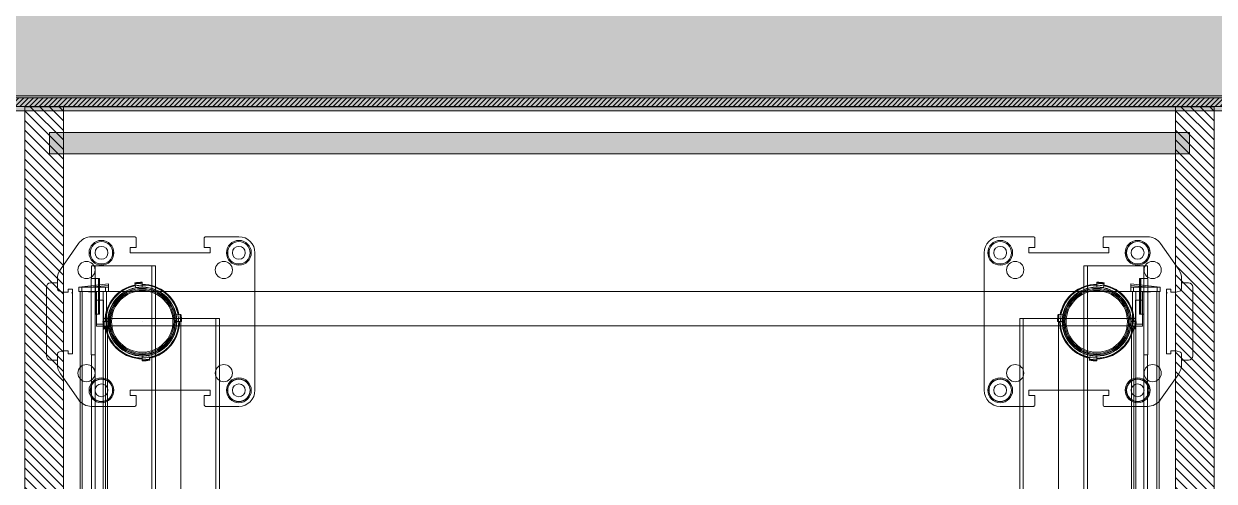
# Model space of a CAD drawing. Header units: millimetres. Extents: x -853320 to 19484, y -510814 to 9708.
# Drawn here: x 9139 to 9693, y 7704 to 7917 of the extents above; entities that cross this region are included whole.
import ezdxf

# ---------------------------------------------------------------- set-up
doc = ezdxf.new("R2010")
doc.units = ezdxf.units.MM
for name, pattern in [('CONTINUA', [0]), ('NASCOSTA', [9.525, 6.35, -3.175]), ('TRATTEGGIATA2', [9.525, 6.35, -3.175])]:
    doc.linetypes.add(name, pattern=pattern)
for name, color, linetype, lineweight in [('F_ARREDI', 7, 'Continuous', 5), ('F_Guide', 1, 'Continuous', 9), ('F_INFISSI', 4, 'Continuous', 5), ('F_MINERAL WALL', 6, 'Continuous', 5), ('F_MULTI laminato CERA', 124, 'Continuous', 5), ('F_MULTI laminato OPACO', 1, 'Continuous', 5), ('F_retino', 252, 'CONTINUA', 5), ('F_RIV.to PARETI e SOFFITTO_slider', 7, 'Continuous', 5), ('F_Spondine', 9, 'Continuous', 9), ('Piedini', 7, 'Continuous', 9)]:
    doc.layers.add(name, color=color, linetype=linetype, lineweight=lineweight)
doc.layers.add('F_PARETI_slider', color=1, linetype='Continuous', lineweight=5, true_color=0xff0000)

# ---------------------------------------------------------------- blocks, each defined once
blk = doc.blocks.new('INFISSO L.2200 MM_pianta')
at = {"layer": 'F_INFISSI'}
h = blk.add_hatch(color=9, dxfattribs=at)
h.dxf.hatch_style = 1
h.paths.add_polyline_path([(22588.66, 8745.65), (24782.66, 8745.65), (24782.66, 8807.65), (22588.66, 8807.65)])
for points in [[(22588.66, 8745.65), (24782.66, 8745.65), (24782.66, 8807.65), (22588.66, 8807.65)], [(24782.66, 8747.65), (24782.66, 8745.65), (22588.66, 8745.65), (22588.66, 8747.65)]]:
    blk.add_lwpolyline(points, close=True, dxfattribs=at)
blk = doc.blocks.new('SLIDER grande_lato cucina_pianta_rev.01')
at = {"color": 8, "linetype": 'TRATTEGGIATA2', "lineweight": 9, "ltscale": 0.15}
blk.add_line((268814.48, -68598.85), (271008.48, -68598.85), dxfattribs=at)
at = {"color": 1}
blk.add_lwpolyline([(267501.98, -68598.85), (276585.98, -68598.85), (276585.98, -69793.85), (267501.98, -69793.85)], close=True, dxfattribs=at)
at = {"layer": 'F_INFISSI'}
blk.add_blockref('INFISSO L.2200 MM_pianta', (246225.82, -77351.5), dxfattribs=at)
blk = doc.blocks.new('RIV.to_pareti e soffitto_grande_lato cucina_rev.01_pianta')
at = {"layer": 'F_MINERAL WALL', "transparency": 33554508}
h = blk.add_hatch(dxfattribs=at)
h.set_pattern_fill('ANSI31', color=256, scale=0.5)
h.set_pattern_definition([(45, (0, -10), (-1.122532015, 1.122532015), [])])
h.paths.add_polyline_path([(24497.12, 22971.66), (20597.12, 22971.66), (20597.12, 22975.66), (24497.12, 22975.66)])
blk.add_lwpolyline([(24497.12, 22971.66), (20597.12, 22971.66), (20597.12, 22975.66), (24497.12, 22975.66)], close=True, dxfattribs=at)
at = {"layer": 'F_MULTI laminato OPACO', "color": 3, "linetype": 'NASCOSTA'}
blk.add_lwpolyline([(29676.12, 21800.66), (20592.12, 21800.66), (20592.12, 22976.66), (29676.12, 22976.66)], close=True, dxfattribs=at)
blk = doc.blocks.new('BASE CAS.ra_posate_L.403_pianta')
at = {"layer": 'F_retino'}
h = blk.add_hatch(dxfattribs=at)
h.set_pattern_fill('ANSI31', color=256, angle=-90)
h.set_pattern_definition([(315, (278551.225, 3243.2445), (2.24506403, 2.24506403), [])])
h.paths.add_polyline_path([(293343.45, 11077.27), (293325.45, 11077.27), (293325.45, 10497.27), (293343.45, 10497.27)])
h = blk.add_hatch(dxfattribs=at)
h.set_pattern_fill('ANSI31', color=256, angle=-90)
h.set_pattern_definition([(315, (279087.225, 3243.2445), (2.24506403, 2.24506403), [])])
h.paths.add_polyline_path([(293879.45, 11077.27), (293861.45, 11077.27), (293861.45, 10497.27), (293879.45, 10497.27)])
at = {"layer": 'F_retino', "ltscale": 5, "transparency": 33554508}
h = blk.add_hatch(color=256, dxfattribs=at)
h.dxf.hatch_style = 1
h.paths.add_polyline_path([(293867.95, 11065.27), (293336.95, 11065.27), (293336.95, 11055.27), (293867.95, 11055.27)])
at = {"layer": 'F_Guide', "color": 1}
for p, q in [((293356.53, 11003.27), (293358.23, 11003.27)), ((293356.53, 10997.27), (293356.53, 11003.27)), ((293358.23, 11003.27), (293384.53, 11003.27)), ((293358.23, 10997.27), (293358.23, 11003.27)), ((293384.53, 11003.27), (293386.23, 11003.27)), ((293384.53, 10529.34), (293384.53, 11003.27)), ((293386.23, 10529.34), (293386.23, 11003.27)), ((293818.67, 11003.27), (293848.37, 11003.27)), ((293818.67, 10529.34), (293818.67, 11003.27)), ((293820.37, 10529.34), (293820.37, 11003.27)), ((293846.67, 10997.27), (293846.67, 11003.27)), ((293848.37, 10997.27), (293848.37, 11003.27)), ((293356.35, 10997.27), (293358.15, 10997.27)), ((293356.35, 10961.77), (293356.35, 10997.27)), ((293358.15, 10997.27), (293358.27, 10997.27)), ((293358.15, 10961.77), (293358.15, 10997.27)), ((293358.27, 10997.27), (293359.68, 10997.27)), ((293358.27, 10980.77), (293358.27, 10997.27)), ((293359.68, 10997.27), (293360.15, 10997.27)), ((293359.68, 10980.77), (293359.68, 10997.27)), ((293360.15, 10997.27), (293360.2, 10997.27)), ((293360.15, 10980.77), (293360.15, 10997.27)), ((293360.2, 10980.77), (293360.2, 10997.27)), ((293844.69, 10997.27), (293848.54, 10997.27)), ((293844.69, 10980.77), (293844.69, 10997.27)), ((293844.74, 10980.77), (293844.74, 10997.27)), ((293845.21, 10980.77), (293845.21, 10997.27)), ((293846.63, 10980.77), (293846.63, 10997.27)), ((293846.74, 10961.77), (293846.74, 10997.27)), ((293848.54, 10961.77), (293848.54, 10997.27)), ((293358.15, 10980.77), (293358.27, 10980.77)), ((293358.23, 10522.87), (293358.23, 10980.77)), ((293358.27, 10980.77), (293359.68, 10980.77)), ((293359.68, 10980.77), (293360.15, 10980.77)), ((293360.15, 10980.77), (293360.2, 10980.77)), ((293844.69, 10980.77), (293846.74, 10980.77)), ((293846.67, 10522.87), (293846.67, 10980.77)), ((293356.35, 10961.77), (293358.15, 10961.77)), ((293356.53, 10522.87), (293356.53, 10961.77)), ((293846.74, 10961.77), (293848.54, 10961.77)), ((293848.37, 10522.87), (293848.37, 10961.77))]:
    blk.add_line(p, q, dxfattribs=at)
at = {"layer": 'F_MULTI laminato CERA'}
for points in [[(293325.45, 11077.27), (293343.45, 11077.27), (293343.45, 10497.27), (293325.45, 10497.27)], [(293343.45, 11077.27), (293861.45, 11077.27), (293861.45, 10497.27), (293343.45, 10497.27)], [(293861.45, 11077.27), (293879.45, 11077.27), (293879.45, 10497.27), (293861.45, 10497.27)], [(293867.95, 11065.27), (293336.95, 11065.27), (293336.95, 11055.27), (293867.95, 11055.27)], [(293361.95, 10991.27), (293842.95, 10991.27), (293842.95, 10497.27), (293361.95, 10497.27)], [(293841.45, 10975.27), (293363.45, 10975.27), (293363.45, 10991.27), (293841.45, 10991.27)]]:
    blk.add_lwpolyline(points, close=True, dxfattribs=at)
at = {"layer": 'F_Spondine'}
for p, q in [((293350.65, 10993.35), (293364.35, 10994.79)), ((293350.65, 10991.27), (293350.65, 10993.35)), ((293350.65, 10993.27), (293364.35, 10993.27)), ((293350.65, 10991.27), (293364.35, 10991.27)), ((293351.15, 10501.27), (293351.15, 10991.27)), ((293351.95, 10991.27), (293351.95, 10993.27)), ((293352.15, 10501.27), (293352.15, 10991.27)), ((293355.05, 10991.07), (293355.05, 10991.27)), ((293355.05, 10991.07), (293355.05, 10991.27)), ((293355.05, 10991.07), (293358.85, 10991.07)), ((293355.42, 10993.27), (293364.35, 10994.12)), ((293358.65, 10991.07), (293358.65, 10991.27)), ((293358.85, 10975.07), (293358.85, 10991.07)), ((293363.05, 10991.27), (293363.05, 10993.27)), ((293364.35, 10994.12), (293364.35, 10994.79)), ((293364.35, 10993.27), (293364.35, 10994.12)), ((293364.35, 10991.27), (293364.35, 10993.27)), ((293854.25, 10993.35), (293840.55, 10994.79)), ((293840.55, 10994.12), (293840.55, 10994.79)), ((293849.48, 10993.27), (293840.55, 10994.12)), ((293840.55, 10993.27), (293840.55, 10994.12)), ((293840.55, 10993.27), (293841.85, 10993.27)), ((293840.55, 10991.27), (293840.55, 10993.27)), ((293840.55, 10991.27), (293840.55, 10992.27)), ((293840.55, 10991.27), (293846.25, 10991.27)), ((293840.55, 10991.27), (293841.85, 10991.27)), ((293841.85, 10993.27), (293852.95, 10993.27)), ((293841.85, 10991.27), (293841.85, 10993.27)), ((293841.85, 10991.27), (293852.95, 10991.27)), ((293846.05, 10991.07), (293849.85, 10991.07)), ((293846.05, 10975.07), (293846.05, 10991.07)), ((293846.25, 10991.27), (293847.05, 10991.27)), ((293846.25, 10991.07), (293846.25, 10991.27)), ((293849.85, 10991.27), (293852.75, 10991.27)), ((293849.85, 10991.07), (293849.85, 10991.27)), ((293849.85, 10991.07), (293849.85, 10991.27)), ((293852.75, 10991.27), (293853.75, 10991.27)), ((293852.75, 10501.27), (293852.75, 10991.27)), ((293852.95, 10993.27), (293854.25, 10993.27)), ((293852.95, 10991.27), (293852.95, 10993.27)), ((293852.95, 10991.27), (293854.25, 10991.27)), ((293853.75, 10501.27), (293853.75, 10991.27)), ((293854.25, 10991.27), (293854.25, 10993.35)), ((293358.85, 10987.27), (293362.13, 10987.27)), ((293362.13, 10976.07), (293362.13, 10987.27)), ((293842.77, 10987.27), (293846.05, 10987.27)), ((293842.77, 10987.27), (293842.77, 10987.27)), ((293842.77, 10976.07), (293842.77, 10987.27)), ((293358.85, 10976.07), (293362.13, 10976.07)), ((293358.85, 10975.07), (293363.95, 10975.07)), ((293362.13, 10978.67), (293416.05, 10978.67)), ((293362.95, 10501.27), (293362.95, 10975.07)), ((293363.95, 10501.27), (293363.95, 10975.07)), ((293398.05, 10502.17), (293398.05, 10978.67)), ((293414.42, 10502.17), (293414.42, 10978.67)), ((293416.05, 10502.17), (293416.05, 10978.67)), ((293788.85, 10978.67), (293790.47, 10978.67)), ((293788.85, 10502.17), (293788.85, 10978.67)), ((293790.47, 10978.67), (293806.85, 10978.67)), ((293790.47, 10502.17), (293790.47, 10978.67)), ((293806.85, 10978.67), (293842.77, 10978.67)), ((293806.85, 10502.17), (293806.85, 10978.67)), ((293840.95, 10975.07), (293841.95, 10975.07)), ((293840.95, 10501.27), (293840.95, 10975.07)), ((293841.95, 10975.07), (293846.05, 10975.07)), ((293841.95, 10501.27), (293841.95, 10975.07)), ((293842.77, 10976.07), (293846.05, 10976.07)), ((293842.77, 10976.07), (293846.05, 10976.07))]:
    blk.add_line(p, q, dxfattribs=at)
at = {"layer": 'Piedini'}
for p, q in [((293350.39, 11013.57), (293341.99, 11001.57)), ((293356.53, 11016.77), (293376.63, 11016.77)), ((293377.23, 11016.17), (293377.23, 11011.77)), ((293409.03, 11016.17), (293409.03, 11011.77)), ((293409.63, 11016.77), (293425.13, 11016.77)), ((293795.27, 11016.77), (293779.77, 11016.77)), ((293795.87, 11016.17), (293795.87, 11011.77)), ((293827.67, 11016.17), (293827.67, 11011.77)), ((293848.36, 11016.77), (293828.26, 11016.77)), ((293854.51, 11013.57), (293862.91, 11001.57)), ((293374.46, 11011.77), (293377.23, 11011.77)), ((293374.46, 11011.77), (293374.46, 11009.27)), ((293374.46, 11009.27), (293411.8, 11009.27)), ((293374.48, 11011.77), (293374.48, 11009.27)), ((293409.03, 11011.77), (293411.8, 11011.77)), ((293411.78, 11011.77), (293411.78, 11009.27)), ((293411.8, 11011.77), (293411.8, 11009.27)), ((293432.63, 11009.27), (293432.63, 10945.27)), ((293772.27, 11009.27), (293772.27, 10945.27)), ((293795.87, 11011.77), (293793.1, 11011.77)), ((293793.1, 11011.77), (293793.1, 11009.27)), ((293830.43, 11009.27), (293793.1, 11009.27)), ((293793.11, 11011.77), (293793.11, 11009.27)), ((293830.43, 11011.77), (293827.67, 11011.77)), ((293830.42, 11011.77), (293830.42, 11009.27)), ((293830.43, 11011.77), (293830.43, 11009.27)), ((293340.63, 10997.27), (293340.63, 10995.27)), ((293864.27, 10997.27), (293864.27, 10995.27)), ((293335.45, 10993.27), (293335.45, 10961.26)), ((293337.45, 10995.27), (293340.65, 10995.27)), ((293340.65, 10995.27), (293340.65, 10992.34)), ((293341.18, 10991.59), (293343.13, 10990.88)), ((293343.13, 10990.88), (293345.62, 10990.88)), ((293345.62, 10992.28), (293347.64, 10992.28)), ((293345.62, 10992.28), (293345.62, 10990.88)), ((293347.24, 10990.57), (293347.34, 10990.57)), ((293347.64, 10992.28), (293347.64, 10962.25)), ((293376.64, 10995.23), (293376.82, 10994.31)), ((293376.82, 10994.31), (293376.87, 10994.02)), ((293376.87, 10994.02), (293376.89, 10993.94)), ((293376.89, 10993.94), (293377.06, 10993.07)), ((293380.13, 10995.56), (293380.13, 10994.33)), ((293380.13, 10994.33), (293380.13, 10994.26)), ((293380.13, 10994.26), (293380.13, 10993.36)), ((293824.76, 10995.56), (293824.76, 10994.33)), ((293824.76, 10994.33), (293824.76, 10994.26)), ((293824.76, 10994.26), (293824.76, 10993.36)), ((293828.01, 10993.94), (293827.84, 10993.07)), ((293828.02, 10994.02), (293828.01, 10993.94)), ((293828.08, 10994.31), (293828.02, 10994.02)), ((293828.26, 10995.23), (293828.08, 10994.31)), ((293859.28, 10992.28), (293857.25, 10992.28)), ((293857.25, 10992.28), (293857.25, 10962.25)), ((293857.66, 10990.57), (293857.56, 10990.57)), ((293859.28, 10992.28), (293859.28, 10990.88)), ((293861.76, 10990.88), (293859.28, 10990.88)), ((293863.71, 10991.59), (293861.76, 10990.88)), ((293867.45, 10995.27), (293864.24, 10995.27)), ((293864.24, 10995.27), (293864.24, 10992.34)), ((293869.45, 10993.27), (293869.45, 10961.26)), ((293396.88, 10980.52), (293395.93, 10980.34)), ((293397.17, 10980.58), (293396.88, 10980.52)), ((293807.73, 10980.58), (293808.02, 10980.52)), ((293808.02, 10980.52), (293808.97, 10980.34)), ((293361.83, 10977.27), (293362.77, 10977.27)), ((293363.09, 10973.95), (293362.17, 10973.78)), ((293362.77, 10977.27), (293363.07, 10977.27)), ((293363.07, 10977.27), (293363.14, 10977.27)), ((293363.38, 10974.01), (293363.09, 10973.95)), ((293363.14, 10977.27), (293364.04, 10977.27)), ((293363.45, 10974.03), (293363.38, 10974.01)), ((293364.33, 10974.2), (293363.45, 10974.03)), ((293380.13, 10977.27), (293380.13, 10977.27)), ((293380.13, 10977.27), (293380.13, 10977.27)), ((293380.13, 10977.27), (293380.13, 10977.27)), ((293380.13, 10977.27), (293380.13, 10977.27)), ((293396.22, 10977.27), (293398.43, 10977.27)), ((293808.67, 10977.27), (293806.47, 10977.27)), ((293824.77, 10977.27), (293824.76, 10977.27)), ((293824.76, 10977.27), (293824.76, 10977.27)), ((293824.77, 10977.27), (293824.76, 10977.27)), ((293824.76, 10977.27), (293824.76, 10977.27)), ((293840.56, 10974.2), (293841.44, 10974.03)), ((293841.75, 10977.27), (293840.86, 10977.27)), ((293841.44, 10974.03), (293841.51, 10974.01)), ((293841.51, 10974.01), (293841.8, 10973.95)), ((293841.83, 10977.27), (293841.75, 10977.27)), ((293841.8, 10973.95), (293842.73, 10973.78)), ((293842.12, 10977.27), (293841.83, 10977.27)), ((293843.06, 10977.27), (293842.12, 10977.27)), ((293343.13, 10963.65), (293341.18, 10962.94)), ((293343.13, 10963.65), (293345.62, 10963.65)), ((293345.62, 10963.65), (293345.62, 10962.25)), ((293861.76, 10963.65), (293859.28, 10963.65)), ((293859.28, 10963.65), (293859.28, 10962.25)), ((293861.76, 10963.65), (293863.71, 10962.94)), ((293337.45, 10959.27), (293340.65, 10959.27)), ((293340.63, 10959.27), (293340.63, 10957.27)), ((293340.65, 10962.19), (293340.65, 10959.27)), ((293345.62, 10962.25), (293347.64, 10962.25)), ((293380.13, 10961.17), (293380.13, 10960.28)), ((293380.13, 10960.28), (293380.13, 10960.2)), ((293380.13, 10960.2), (293380.13, 10959.91)), ((293380.13, 10959.91), (293380.13, 10958.97)), ((293383.2, 10961.47), (293383.37, 10960.59)), ((293383.37, 10960.59), (293383.39, 10960.52)), ((293383.39, 10960.52), (293383.44, 10960.23)), ((293383.44, 10960.23), (293383.62, 10959.31)), ((293821.45, 10960.23), (293821.27, 10959.31)), ((293821.51, 10960.52), (293821.45, 10960.23)), ((293821.52, 10960.59), (293821.51, 10960.52)), ((293821.69, 10961.47), (293821.52, 10960.59)), ((293824.76, 10961.17), (293824.76, 10960.28)), ((293824.76, 10960.28), (293824.76, 10960.2)), ((293824.76, 10960.2), (293824.76, 10959.91)), ((293824.76, 10959.91), (293824.76, 10958.97)), ((293859.28, 10962.25), (293857.25, 10962.25)), ((293864.24, 10962.19), (293864.24, 10959.27)), ((293867.45, 10959.27), (293864.24, 10959.27)), ((293864.27, 10959.27), (293864.27, 10957.27)), ((293341.99, 10952.96), (293350.39, 10940.96)), ((293862.91, 10952.96), (293854.51, 10940.96)), ((293374.46, 10945.27), (293411.8, 10945.27)), ((293374.46, 10945.27), (293374.46, 10942.77)), ((293374.46, 10942.77), (293377.23, 10942.77)), ((293374.48, 10945.27), (293374.48, 10942.77)), ((293377.23, 10942.77), (293377.23, 10938.37)), ((293409.03, 10942.77), (293411.8, 10942.77)), ((293409.03, 10942.77), (293409.03, 10938.37)), ((293411.78, 10945.27), (293411.78, 10942.77)), ((293411.8, 10945.27), (293411.8, 10942.77)), ((293830.43, 10945.27), (293793.1, 10945.27)), ((293793.1, 10945.27), (293793.1, 10942.77)), ((293795.87, 10942.77), (293793.1, 10942.77)), ((293793.11, 10945.27), (293793.11, 10942.77)), ((293795.87, 10942.77), (293795.87, 10938.37)), ((293830.43, 10942.77), (293827.67, 10942.77)), ((293827.67, 10942.77), (293827.67, 10938.37)), ((293830.42, 10945.27), (293830.42, 10942.77)), ((293830.43, 10945.27), (293830.43, 10942.77)), ((293356.53, 10937.77), (293376.63, 10937.77)), ((293409.63, 10937.77), (293425.13, 10937.77)), ((293795.26, 10937.77), (293779.77, 10937.77)), ((293848.36, 10937.77), (293828.26, 10937.77))]:
    blk.add_line(p, q, dxfattribs=at)
at = {"layer": 'Piedini', "color": 1}
for p, q in [((293394.12, 10981.04), (293394.13, 10981.04)), ((293810.78, 10981.04), (293810.77, 10981.04))]:
    blk.add_line(p, q, dxfattribs=at)
at = {"layer": 'Piedini'}
for centre, radius in [((293361.13, 11009.27), 5.78), ((293361.13, 11009.27), 5.28), ((293361.13, 11009.27), 5.19), ((293425.13, 11009.27), 5.78), ((293425.13, 11009.27), 5.28), ((293425.13, 11009.27), 5.19), ((293779.77, 11009.27), 5.78), ((293779.77, 11009.27), 5.28), ((293779.77, 11009.27), 5.19), ((293843.77, 11009.27), 5.78), ((293843.77, 11009.27), 5.28), ((293843.77, 11009.27), 5.19), ((293361.13, 11009.27), 3), ((293425.13, 11009.27), 3), ((293779.77, 11009.27), 3), ((293843.77, 11009.27), 3), ((293354.13, 11001.27), 4), ((293418.13, 11001.27), 4), ((293786.77, 11001.27), 4), ((293850.77, 11001.27), 4), ((293380.13, 10977.27), 16.09), ((293380.13, 10977.27), 15.96), ((293380.13, 10977.27), 15.46), ((293380.13, 10977.27), 15.32), ((293380.13, 10977.27), 14.82), ((293380.13, 10977.27), 14.3), ((293824.76, 10977.27), 16.09), ((293824.76, 10977.27), 15.96), ((293824.76, 10977.27), 15.46), ((293824.76, 10977.27), 15.32), ((293824.76, 10977.27), 14.82), ((293824.76, 10977.27), 14.3), ((293354.13, 10953.27), 4), ((293418.13, 10953.27), 4), ((293786.77, 10953.27), 4), ((293850.77, 10953.27), 4), ((293361.13, 10945.27), 5.78), ((293361.13, 10945.27), 5.28), ((293361.13, 10945.27), 5.19), ((293361.13, 10945.27), 3), ((293425.13, 10945.27), 5.78), ((293425.13, 10945.27), 5.28), ((293425.13, 10945.27), 5.19), ((293425.13, 10945.27), 3), ((293779.77, 10945.27), 5.78), ((293779.77, 10945.27), 5.28), ((293779.77, 10945.27), 5.19), ((293779.77, 10945.27), 3), ((293843.77, 10945.27), 5.78), ((293843.77, 10945.27), 5.28), ((293843.77, 10945.27), 5.19), ((293843.77, 10945.27), 3)]:
    blk.add_circle(centre, radius, dxfattribs=at)
for centre, radius, start, end in [((293356.53, 11009.27), 7.5, 90, 145), ((293376.63, 11016.17), 0.6, 359.9988, 89.9998), ((293409.63, 11016.17), 0.6, 90.0002, 180.0012), ((293425.13, 11009.27), 7.5, 0, 90), ((293779.77, 11009.27), 7.5, 90, 180), ((293795.27, 11016.17), 0.6, 359.9988, 89.9998), ((293828.26, 11016.17), 0.6, 90.0002, 180.0012), ((293848.36, 11009.27), 7.5, 35, 90), ((293348.13, 10997.27), 7.5, 145, 180), ((293856.77, 10997.27), 7.5, 0, 35), ((293337.45, 10993.27), 2, 90, 179.8219), ((293341.51, 10992.38), 0.86, 182.7342, 247.2668), ((293380.13, 10977.27), 17.36, 101, 180), ((293380.13, 10977.27), 17.06, 101, 180), ((293380.13, 10977.27), 16.99, 101, 180), ((293380.13, 10977.27), 18.3, 90, 101), ((293380.13, 10977.27), 18, 90, 101), ((293380.13, 10977.27), 17.8, 90, 101), ((293380.13, 10977.27), 16.9, 90, 101), ((293380.13, 10977.27), 16.09, 90, 101), ((293380.13, 10977.27), 17.36, 11, 90), ((293380.13, 10977.27), 17.06, 11, 90), ((293380.13, 10977.27), 16.99, 11, 90), ((293824.76, 10977.27), 17.36, 90, 169), ((293824.76, 10977.27), 17.06, 90, 169), ((293824.76, 10977.27), 16.99, 90, 169), ((293824.76, 10977.27), 18.3, 79, 90), ((293824.76, 10977.27), 18, 79, 90), ((293824.76, 10977.27), 17.8, 79, 90), ((293824.76, 10977.27), 16.9, 79, 90), ((293824.76, 10977.27), 16.09, 79, 90), ((293824.76, 10977.27), 16.99, 0, 79), ((293824.76, 10977.27), 17.06, 0, 79), ((293824.76, 10977.27), 17.36, 0, 79), ((293863.38, 10992.38), 0.86, 292.7332, 357.2658), ((293867.45, 10993.27), 2, 0.1781, 90), ((293380.13, 10977.27), 16.09, 0, 11), ((293380.13, 10977.27), 16.9, 0, 11), ((293380.13, 10977.27), 17.8, 0, 11), ((293380.13, 10977.27), 18, 0, 11), ((293380.13, 10977.27), 18.3, 0, 11), ((293824.76, 10977.27), 18.3, 169, 180), ((293824.76, 10977.27), 18, 169, 180), ((293824.76, 10977.27), 17.8, 169, 180), ((293824.76, 10977.27), 16.9, 169, 180), ((293824.76, 10977.27), 16.09, 169, 180), ((293380.13, 10977.27), 18.3, 180, 191), ((293380.13, 10977.27), 18, 180, 191), ((293380.13, 10977.27), 17.8, 180, 191), ((293380.13, 10977.27), 17.36, 191, 270), ((293380.13, 10977.27), 16.9, 180, 191), ((293380.13, 10977.27), 17.06, 191, 270), ((293380.13, 10977.27), 16.99, 191, 270), ((293380.13, 10977.27), 16.09, 180, 191), ((293380.13, 10977.27), 16.99, 281, 0), ((293380.13, 10977.27), 17.06, 281, 0), ((293380.13, 10977.27), 17.36, 281, 0), ((293824.76, 10977.27), 17.36, 180, 259), ((293824.76, 10977.27), 17.06, 180, 259), ((293824.76, 10977.27), 16.99, 180, 259), ((293824.76, 10977.27), 16.99, 270, 349), ((293824.76, 10977.27), 17.06, 270, 349), ((293824.76, 10977.27), 17.36, 270, 349), ((293824.76, 10977.27), 16.09, 349, 0), ((293824.76, 10977.27), 16.9, 349, 0), ((293824.76, 10977.27), 17.8, 349, 0), ((293824.76, 10977.27), 18, 349, 0), ((293824.76, 10977.27), 18.3, 349, 0), ((293341.46, 10962.18), 0.81, 110.4968, 179.5022), ((293863.43, 10962.18), 0.81, 0.4978, 69.5032), ((293337.45, 10961.27), 2, 180.1781, 270), ((293348.13, 10957.27), 7.5, 180, 215), ((293380.13, 10977.27), 16.09, 270, 281), ((293380.13, 10977.27), 16.9, 270, 281), ((293380.13, 10977.27), 17.8, 270, 281), ((293380.13, 10977.27), 18, 270, 281), ((293380.13, 10977.27), 18.3, 270, 281), ((293824.76, 10977.27), 18.3, 259, 270), ((293824.76, 10977.27), 18, 259, 270), ((293824.76, 10977.27), 17.8, 259, 270), ((293824.76, 10977.27), 16.9, 259, 270), ((293824.76, 10977.27), 16.09, 259, 270), ((293856.77, 10957.27), 7.5, 325, 0), ((293867.45, 10961.27), 2, 270, 359.8219), ((293356.53, 10945.27), 7.5, 215, 270), ((293425.13, 10945.27), 7.5, 270, 0), ((293779.77, 10945.27), 7.5, 180, 270), ((293848.36, 10945.27), 7.5, 270, 325), ((293376.61, 10938.39), 0.62, 271.8628, 358.1386), ((293409.63, 10938.37), 0.6, 179.5204, 270.2646), ((293795.27, 10938.37), 0.6, 269.7354, 0.4796), ((293828.29, 10938.39), 0.62, 181.8614, 268.1372)]:
    blk.add_arc(centre, radius, start, end, dxfattribs=at)

msp = doc.modelspace()

# ---------------------------------------------------------------- block references
at = {"layer": 'F_PARETI_slider'}
msp.add_blockref('SLIDER grande_lato cucina_pianta_rev.01', (-260805.128, 76482.668), dxfattribs=at)

# ---------------------------------------------------------------- next in the draw order: block references
at = {"layer": 'F_ARREDI'}
msp.add_blockref('BASE CAS.ra_posate_L.403_pianta', (-284186.097, -3198.544), dxfattribs=at)
at = {"layer": 'F_RIV.to PARETI e SOFFITTO_slider'}
msp.add_blockref('RIV.to_pareti e soffitto_grande_lato cucina_rev.01_pianta', (-13895.268, -15092.845), dxfattribs=at)

doc.saveas('drawing.dxf')
